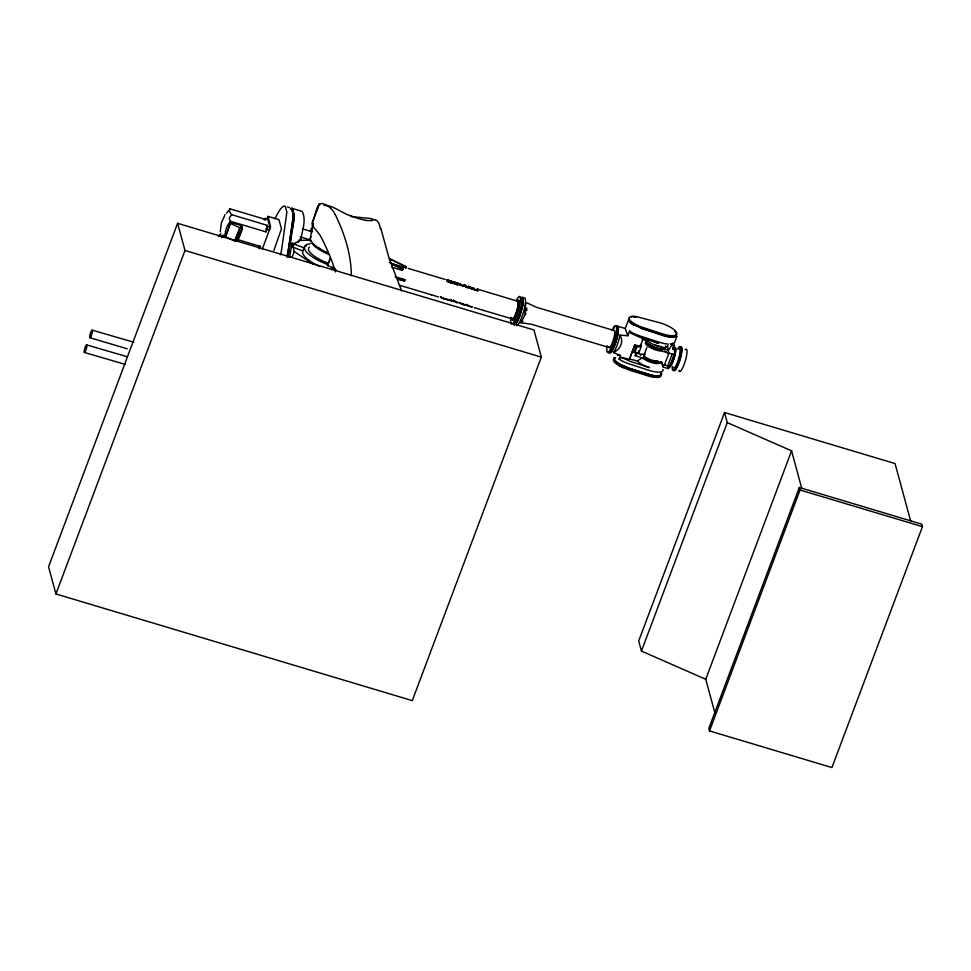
<?xml version="1.0" encoding="UTF-8"?>
<svg xmlns="http://www.w3.org/2000/svg" width="971" height="971" viewBox="0 0 971 971"><rect width="100%" height="100%" fill="white"/><g stroke="black" fill="none" stroke-linecap="round" stroke-linejoin="round"><path stroke-width="1.46" d="M220.308 231.486L221.4 222.784L225.054 214.676M617.495 332.058L617.52 327.385L618.357 329.521L616.791 335.869L617.24 334.291A13.995 2.889 -73.3 0 0 616.803 326.001M452.62 282.476L452.522 281.651L453.615 281.893M629.257 319.034A13.533 4.175 20.6 0 0 631.939 323.671L634.561 325.37L633.116 324.702A13.995 4.321 20.6 0 1 629.014 318.658L625.239 328.489L627.824 335.748L619.971 335.129A13.995 2.889 -73.3 0 1 613.417 352.546L620.433 355.435L619.061 359.088A13.995 4.321 20.6 0 0 628.929 363.809L648.749 370.279A15.621 4.819 20.6 0 0 663.011 369.417M222.638 237.276L222.808 235.468A2.015 0.813 76.8 0 1 223.136 235.091L224.932 235.771A26.666 24.761 -15.2 0 1 230.382 221.242L229.265 218.657A2.015 1.25 -56.2 0 1 229.459 217.735L231.632 214.688A26.666 8.229 20.6 0 1 230.042 208.838L227.772 211.629A26.666 24.761 -15.2 0 0 226.583 213.244M511.511 319.338A10.378 2.148 -73.3 0 0 514.606 317.031A10.378 2.148 -73.3 0 0 518.174 306.108L518.453 300.852A10.378 2.148 -73.3 0 0 516.693 300.974M516.159 300.622A14.456 2.986 -73.3 0 1 519.534 296.422L520.48 297.417L520.08 304.724A14.456 2.986 -73.3 0 1 513.258 323.003M453.76 282.003L453.469 282.804A2.61 0.837 37.2 0 0 453.493 282.962L453.943 283.301A8.775 4.09 23.1 0 0 454.452 283.447A17.114 8.096 23.2 0 0 454.95 283.593A18.971 9.055 23.2 0 0 455.435 283.75L456.321 283.933A7.732 3.653 23.1 0 0 457.195 284.163L457.547 283.823M607.154 345.737A13.995 2.889 -73.3 0 0 609.29 351.453L612.398 348.953L614.352 344.45L614.704 338.976A13.995 2.889 -73.3 0 0 614.06 326.632L612.191 330.322M446.175 299.226L445.131 298.947A9.14 1.238 18.3 0 1 444.427 298.765L444.415 298.74M460.727 302.6L460.679 303.001A7.113 2.573 -32.5 0 0 460.703 303.158L460.74 303.304M391.859 267.243L402.346 270.387L403.05 268.457L389.42 262.522M402.346 270.387L403.05 268.457M466.845 304.421L467.585 305.003L466.857 304.785M617.24 334.291L614.704 338.976L612.398 348.953A13.995 2.889 -73.3 0 1 608.307 351.89M613.745 328.817L614.06 326.632M514.496 324.508A13.995 2.889 -73.3 0 0 519.631 316.097L520.48 310.514L522.556 305.695A13.995 2.889 -73.3 0 0 522.022 297.648M288.569 248.054L288.205 250.348A22.624 4.673 -73.3 0 1 287.04 256.15M288.945 245.748L290.802 234.229M291.179 231.935L291.555 229.629M291.919 227.323L293.024 219.312L292.684 212.758M289.224 248.248L288.86 250.542A22.624 4.673 -73.3 0 1 287.634 256.587M289.601 245.942L291.458 234.424M291.834 232.13L292.21 229.824M292.574 227.517L292.951 225.223A32.88 6.797 -73.3 0 0 293.849 214.809L293.339 212.952M287.95 257.242L294.262 218.184L294.359 215.21L292.38 208.462A33.584 6.943 -73.3 0 0 291.336 208.267M289.674 257.206L291.943 243.114L296.155 244.376M311.218 240.674A38.828 11.98 20.6 0 0 300.779 240.456C301.835 231.074 306.763 220.696 302.224 211.411L292.38 208.462M447.473 280.534L446.709 280.012L447.813 281.699M608.963 352.085A13.995 2.889 -73.3 0 0 613.089 349.075A13.995 2.889 -73.3 0 0 617.896 334.485L618.151 332.252A13.533 2.792 -73.3 0 1 610.528 352.4L609.011 352.352L609.12 351.672M264.233 220.004L264.403 219.555A17.49 3.617 -73.3 0 1 265.35 218.39L267.753 219.118L269.938 227.165L269.428 229.884L267.025 229.168A17.49 3.617 -73.3 0 0 267.535 226.449L267.243 225.345L231.632 214.688M310.319 238.235L312.99 223.148A28.256 8.727 20.6 0 0 313.026 224.944M524.352 311.764L525.966 303.17M330.128 207.624C315.939 196.895 318.003 209.251 312.431 222.189A29.154 8.994 20.6 0 0 315.49 229.435L319.884 234.909A862.952 266.309 20.6 0 1 335.408 271.916M259.099 248.127L259.706 246.743L259.512 248.127M655.037 360.836L661.943 362.96L663.157 367.062L668.291 368.604A12.477 2.573 -73.3 0 0 669.905 366.613L674.42 354.585L668.91 353.165L667.271 346.149M406.291 266.709L405.72 267.996L406.291 266.709L390.148 258.893M521.803 322.445L520.432 322.76L522.799 321.219L521.597 321.692L524.474 315.66L526.549 307.916L526.865 310.38M642.317 328.198A13.995 4.321 20.6 0 1 628.856 319.58L629.293 317.978M519.631 316.097L522.556 305.695M614.352 344.45L614.704 338.976L614.934 342.545M267.243 225.345L265.993 231.899L230.382 221.242M518.174 306.108L519.23 303.146L518.453 300.852M640.824 345.093L643.057 338.867A6.53 2.015 20.6 0 1 641.904 339.231L647.499 340.906A11.543 3.568 20.6 0 0 660.146 346.878A11.543 3.568 20.6 0 0 667.793 345.53M395.161 276.723L404.725 279.575L404.446 281.044L397.819 279.442M316.728 210.792L319.362 203.667M177.608 223.306L48.55 566.797L55.93 593.961L412.274 700.625L541.333 357.134L533.953 329.97L177.608 223.306L184.988 250.469L55.93 593.961M241.852 228.051L241.172 225.539L230.673 222.408L225.527 236.754L234.727 241.051L240.104 227.53L241.852 228.051L236.863 241.342L235.103 240.82M225.527 236.754L230.673 222.408M234.727 241.051L240.104 227.53M240.614 227.02L241.172 225.539M241.196 228.464L241.888 226.656L241.087 226.668M239.388 233.161L239.934 235.152L238.077 240.104L237.203 239.837L238.975 234.606M239.558 234.023L240.432 234.278L242.483 228.84L241.888 226.656M267.001 219.397L268.13 216.399L278.956 219.64L281.456 228.828L273.883 250.433M259.682 248.71L260.531 246.44L259.718 246.233L258.784 248.078M265.993 231.899L267.025 229.168M262.279 249.268L270.557 226.813L268.13 216.399M292.101 257.169L294.225 251.513L293.06 247.217L294.092 243.575L299.845 240.602L298.995 240.347A49.278 40.685 34.6 0 1 301.301 238.429M312.431 222.189L319.289 203.946L319.738 204.845M319.884 266.588A27.989 8.642 20.6 0 1 302.831 250.967L304.008 247.86A27.989 8.642 20.6 0 1 306.545 245.881M310.332 231.401L311.448 228.403L311.946 230.188M334.619 269.647L335.104 268.615L327.458 265.544L330.383 257.752M328.938 262.401L330.407 258.517M331.402 269.732L332.337 267.243L335.068 270.521M404.446 281.044L404.725 279.575M450.556 282.561A7.914 4.212 24.3 0 0 451.466 282.792L452.231 282.209L451.43 282.088M447.51 299.626L451.381 300.682L446.696 299.384M450.107 299.736A12.344 7.914 -85.1 0 0 450.92 300.379L450.884 300.488A12.344 7.914 -85.1 0 1 449.682 299.456M451.6 300.537A12.101 7.634 -84.7 0 0 452.862 301.228L452.826 301.326A12.138 7.659 -84.7 0 1 451.588 300.658M459.72 285.438A9.334 1.93 -73.3 0 0 459.356 283.787L459.356 283.787A9.334 1.93 -73.3 0 1 459.756 285.34L458.482 283.459L459.841 283.75A12.951 8.666 -86.4 0 1 462.669 285.741A12.841 4.018 -63.3 0 1 464.551 285.158L465.886 285.559L466.311 287.137M459.465 283.823L459.501 283.714A13.072 8.812 -86.6 0 1 462.39 286.129L462.997 286.311A12.987 4.175 -63.1 0 1 465.145 285.413L465.109 285.51A9.334 1.93 -73.3 0 1 465.57 287.198L466.359 287.319M453.141 301.423L453.93 301.544A9.334 1.93 -73.3 0 1 453.457 300.573M458.567 283.532L459.841 283.75M462.669 285.741L462.633 285.838A12.866 4.03 -63.3 0 1 464.284 285.243L465.934 285.741M462.997 286.311L462.961 286.421A12.987 4.175 -63.1 0 1 465.109 285.51L465.243 285.438A9.334 1.93 -73.3 0 1 465.607 287.088L465.57 287.198M457.899 302.466A13.036 4.248 -63 0 1 457.147 302.503L457.11 302.612A13.072 4.26 -63 0 0 458.057 302.515M460.533 303.522L459.781 303.292M472.841 289.261L467.961 287.367A12.089 3.338 -64.1 0 0 467.464 287.744L466.675 287.404A12.125 3.265 -64.2 0 1 468.738 286.421L469.818 286.736A12.125 7.659 -84.7 0 1 472.841 289.261L472.804 289.358M466.638 287.513A12.15 3.277 -64.2 0 1 468.508 286.518L468.738 286.421M469.321 286.773L469.466 286.7A12.32 7.865 -85 0 1 471.117 287.889L471.117 287.901A12.32 7.865 -85.1 0 0 469.43 286.809M468.702 286.518L469.818 286.736M471.979 289.115L471.469 288.302M472.574 287.683L473.363 287.804A9.334 1.93 -73.3 0 1 473.714 288.375L473.714 288.375A9.334 1.93 -73.3 0 0 473.326 287.901L472.574 287.683A9.334 1.93 -73.3 0 1 472.913 288.253L473.933 289.528M468.58 305.865L467.476 305.319M477.611 289.54C478.133 291.397 476.591 288.132 478.023 289.188A9.334 1.93 -73.3 0 1 478.4 289.892L478.387 290.305A1.711 0.765 11.2 0 1 478.4 290.426A1.59 0.716 11.8 0 1 478.339 290.56L477.805 290.742A1.772 0.947 24.3 0 1 477.356 290.693M478.023 289.188L477.222 289.067M627.824 335.748L629.596 331.05A13.995 4.321 20.6 0 0 639.464 335.772L659.273 342.241A15.621 4.819 20.6 0 0 668.449 344.098M619.061 359.088L621.622 357.437L629.426 359.282L634.816 344.936L638.093 345.846A6.53 2.015 20.6 0 0 640.617 344.365M629.426 359.282L634.816 344.936M634.063 352.218L636.041 352.424L634.063 352.218L636.406 345.979L638.53 346.186A5.826 1.796 20.6 0 0 639.671 345.882M640.811 344.644A7.465 2.306 20.6 0 1 636.952 346.671L634.609 352.898A7.465 2.306 20.6 0 0 638.469 350.871M638.954 352.607L641.297 346.38M644.793 353.007L646.88 347.448M662.817 365.982L664.516 364.853L668.91 353.165M676.35 335.153L676.751 336.609L674.129 343.564L670.718 344.013L673.182 343.03M669.905 366.613L667.72 365.958L672.235 353.942M681.46 348.031L680.659 348.019L681.593 348.528L680.95 347.302L681.824 347.921A12.477 2.573 -73.3 0 1 679.069 362.535A12.477 2.573 -73.3 0 1 673.704 370.509M910.737 521.318L895.056 463.58L724.536 412.529L638.7 640.981L641.443 651.056L705.747 679.287L715.202 714.061M641.443 651.056L727.267 422.616L724.536 412.529M705.747 679.287L791.571 450.847L727.267 422.616M799.339 487.503L708.83 728.408L709.522 730.92L831.941 767.563L922.45 526.658L921.77 524.158L799.339 487.503L800.031 490.015L709.522 730.92M614.789 342.921L613.611 346.04A13.533 2.792 -73.3 0 1 610.977 351.053M265.471 219.871L265.35 218.39M660.535 361.746A10.499 3.241 20.6 0 1 653.944 363.142A10.499 3.241 20.6 0 1 642.341 357.838L634.658 355.544L635.871 355.386L637.182 352.594M327.458 265.544L328.198 263.966M609.29 351.453L613.041 344.05M667.72 365.958L664.516 364.853M524.474 315.66L526.039 313.475M218.305 236.621L220.356 234.63A26.666 8.229 20.6 0 0 219.822 236.475M299.845 240.602L298.886 241.488A52.179 43.076 34.7 0 0 297.939 242.41M613.417 352.546C620.081 349.487 624.171 341.926 619.971 335.129M665.475 345.967A10.147 3.131 20.6 0 1 660.972 348.322L659.964 348.82A10.147 3.131 20.6 0 1 646.552 341.027M670.451 343.613L670.888 343.831A10.28 3.556 -37.9 0 1 671.374 345.615L668.449 350.446A3.496 1.08 20.6 0 0 666.227 349.511L660.146 349.014A10.608 3.277 20.6 0 1 646.091 340.967M629.936 359.124L637.304 360.957L642.341 357.838M640.375 355.131L641.43 354.5A10.499 3.241 20.6 0 1 644.914 354.075M613.417 359.84L613.793 359.658A13.995 4.321 20.6 0 1 614.182 358.117M631.478 317.201L633.541 316.303L636.515 316.619L659.406 322.663A15.621 4.819 20.6 0 1 676.702 332.98A15.621 4.819 20.6 0 1 662.44 333.83L642.62 327.373A13.995 4.321 20.6 0 1 630.009 320.236A13.995 4.321 20.6 0 1 633.541 316.303M452.486 281.748L453.251 281.784M464.939 304.797A8.775 1.238 18.4 0 0 465.461 304.955L466.578 305.197L463.762 304.421M634.221 317.104L636.515 316.619L634.075 317.116M628.856 319.58L629.463 319.459M298.995 240.347L300.67 240.092M676.751 336.609L673.34 337.058A15.621 4.819 20.6 0 1 661.894 335.286L640.156 327.943L669.262 336.816A15.16 4.673 20.6 0 0 675.719 334.303M513.501 324.69A14.456 2.986 -73.3 0 0 519.74 313.305A14.456 2.986 -73.3 0 0 522.228 297.939L522.07 298.352A13.995 2.889 -73.3 0 1 520.456 310.611A13.995 2.889 -73.3 0 1 515.079 323.125M637.049 345.822L640.253 345.652L637.049 345.822L638.093 345.846M451.649 282.937L452.195 282.415M617.265 355.313L620.433 355.435M372.415 219.701L375.109 219.81M477.805 290.742L478.375 289.831M446.757 280L447.51 281.675M661.882 335.129L665.96 335.578A15.16 4.673 20.6 0 0 669.492 336.197M614.631 357.923A13.533 4.175 20.6 0 0 620.323 364.416L627.242 368.118L654.466 376.275A15.16 4.673 20.6 0 0 660.899 373.75M521.026 322.712L531.465 324.265L609.29 347.557M365.278 220.368L371.274 220.745L373.082 219.482L371.31 218.596L350.798 216.509M454.998 282.367L458.191 283.496A7.113 2.512 -31.7 0 1 458.3 283.726L458.276 283.933A6.651 2.5 -28.2 0 1 458.324 284.102A4.94 2.015 -13.4 0 1 458.312 284.272L457.802 284.624A1.808 0.922 23.5 0 1 457.426 284.576L457.292 284.564A12.283 6.542 24.3 0 1 455.969 284.26L455.472 284.175M661.13 373.131A15.16 4.673 20.6 0 1 651.177 375.049L623.516 366.71L647.062 374.745A15.621 4.819 20.6 0 0 661.336 373.884M457.377 284.685L457.244 284.661A5.996 3.192 24.2 0 1 456.843 284.442M333.587 269.258L336.1 269.804M647.05 374.588L654.466 376.275M465.558 305.052L463.713 304.53A12.283 0.801 17.4 0 1 462.342 304.129L461.65 303.789L462.487 304.032M448.25 280.206A10.681 0.777 17.6 0 0 447.133 279.879L446.709 280.218M448.651 280.473L447.752 280.255A4.151 0.619 18.6 0 1 448.286 280.316L449.342 280.68M133.864 342.241L92.124 330.128M127.165 356.709L86.589 344.875M125.332 364.416L84.453 352.485M395.998 277.876L404.834 280M471.299 306.666L472.343 306.933L471.53 306.812A8.933 0.655 -89 0 1 471.505 306.763L471.287 306.848M635.01 345.627L636.952 346.671M454.027 282.233A7.246 0.801 18 0 1 454.61 282.403L454.379 282.306A8.375 1.08 18.2 0 0 454.015 282.233A4.333 0.643 18.6 0 0 453.578 282.039L453.421 282.355M447.109 279.964L447.243 279.988A11.276 0.85 17.7 0 1 447.886 280.158M476.955 290.378A10.827 5.632 24 0 0 477.38 290.499A10.317 5.401 24.1 0 1 476.943 290.511L476.64 290.499M450.556 282.197L449.597 282.039M662.113 334.51L669.262 336.816M450.556 282.573L449.524 282.282L450.41 282.658A8.654 4.612 24.3 0 0 451.321 282.877M127.213 348.795L89.987 337.738M455.8 283.896L456.382 284.066A8.605 3.993 22.9 0 0 456.843 284.09M512.057 318.852L483.667 310.453M448.274 280.473L448.942 280.558M445.106 299.019L443.395 298.51M625.239 328.489L617.459 326.195A13.995 2.889 -73.3 0 1 618.321 327.166L618.357 329.521A13.533 2.792 -73.3 0 0 618.175 327.579M463.847 304.493A18.971 2.452 18.2 0 0 464.478 304.688L464.539 304.773M470.219 306.351L468.872 306.023L469.563 306.278M454.222 282.076L455.46 282.5M475.717 289.746L474.989 289.637A9.601 4.6 23.3 0 1 474.249 289.419M475.681 289.844L476.227 289.892A12.999 6.069 23 0 0 476.882 290.086M444.087 298.643L444.366 298.619A9.601 1.214 18.2 0 0 445.034 298.765M483.849 310.502L474.236 307.637M449.634 281.93L448.699 281.76M444.985 298.983L443.626 298.461M469.721 306.326L470.729 306.69A8.484 1.177 18.4 0 0 471.299 306.8L471.336 306.787A9.916 1.517 18.6 0 1 470.935 306.702M287.355 206.957L289.54 207.612M302.321 228.792L312.638 231.887M230.042 208.838L265.653 219.495M520.48 297.417L522.228 297.939M675.306 349.912L673.995 345.069L671.811 344.426A12.477 2.573 -73.3 0 1 673.121 349.257L675.306 349.912A12.477 2.573 -73.3 0 1 674.42 354.585M452.013 281.663L450.823 281.129A8.982 0.619 17.5 0 0 449.5 280.716L449.282 280.595A16.543 1.044 17.4 0 0 448.299 280.218M267.535 226.449L269.938 227.165M391.434 263.469L406.012 267.838M408.257 268.409L445.131 279.454M479.625 289.783L517.859 301.289M300.221 236.888L310.805 240.055M471.117 287.901L468.289 287.052A12.344 3.471 -63.9 0 1 469.357 286.663M455.642 283.738L455.484 283.69A18.959 9.115 23.3 0 1 454.986 283.568L454.829 283.483A17.126 7.999 23.1 0 1 454.343 283.241M467.961 287.367L471.433 288.399M242.483 228.84L241.306 227.481M398.863 278.98L404.337 280.619M637.595 353.347L641.43 354.5M239.06 234.897L239.934 235.152M450.92 300.391L448.056 299.638A12.32 3.435 -64 0 0 448.323 299.541M466.966 305.173L468.338 305.78M399.263 285.183L431.512 294.844M438.552 296.956L431.33 294.783M452.862 301.228L452 301.083A12.065 7.671 -84.6 0 1 451.26 300.622M457.147 302.503L456.491 302.43A12.987 8.715 -86.5 0 1 454.938 301.593M236.79 239.327L260.531 246.44M184.988 250.469L541.333 357.134M800.031 490.015L922.45 526.658M443.444 298.461L442.533 298.133A12.999 1.845 18.3 0 0 443.189 298.376M462.342 304.178L463.143 304.348M442.521 298.243L442.63 298.279A12.769 1.833 18.4 0 0 443.164 298.51M456.419 282.792L458.106 283.556M468.629 306.059L468.058 305.683M450.653 281.007L450.823 281.177A8.217 1.08 18.3 0 0 449.476 280.716M475.766 290.135L474.467 289.844A3.01 1.578 24.3 0 1 474.018 289.661L472.61 287.574M456.588 282.852L457.438 283.447A8.059 2.67 -42.5 0 1 457.499 283.568L457.584 283.678M442.351 298L440.713 297.393L441.477 297.648M456.649 282.864L456.722 283.01A6.931 0.959 18.3 0 0 455.933 282.731M475.037 289.528L474.953 289.504A9.14 4.309 23.2 0 1 474.285 289.273L474.151 289.224M461.431 303.874L462.16 304.044A7.732 1.044 18.3 0 0 463.033 304.311A8.605 1.25 18.4 0 1 462.536 304.154M454.343 283.811L452.607 282.415M450.665 281.202L451.903 281.505M448.165 281.456A9.916 4.515 23 0 0 448.614 281.614L448.736 281.651M467.804 305.671L467.002 305.246M461.504 303.899L460.824 303.474M456.928 282.962L457.462 283.326A8.047 2.658 -42.9 0 1 457.523 283.483L457.547 283.532M454.027 283.216L453.469 282.561M448.153 281.578L448.092 281.432A8.484 3.969 23.1 0 0 448.651 281.614M294.237 244.097L304.008 247.86M293.06 247.217L302.831 250.967M453.833 283.532L452.753 282.67A5.462 0.898 56.9 0 0 452.777 282.792L452.753 282.84M620.323 364.416L627.472 367.499M391.799 264.488L402.953 269.331M351.017 215.999C342.678 213.511 331.766 204.444 323.962 205.476M613.793 359.658C621.549 369.745 635.41 371.505 646.759 375.571A15.621 4.819 20.6 0 0 660.632 373.835M621.622 357.437L629.669 361.163L649.478 367.633A13.922 4.297 20.6 0 1 637.304 360.957M230.515 223.464L239.716 227.76M618.296 364.161L620.081 366.213L623.394 367.778L617.253 363.239A13.533 4.175 20.6 0 1 615.638 357.729M526.998 302.879L536.295 307.237L614.06 330.528A8.873 1.833 -73.3 0 1 613.126 340.566A8.873 1.833 -73.3 0 1 608.708 346.938M389.857 259.051L393.085 260.616M394.165 261.138L405.999 266.867M294.225 251.513L309.069 261.49A30.319 9.358 20.6 0 0 313.997 264.464M453.93 301.544L453.469 300.173M646.188 342.666L648.749 345.19M291.725 208.267L293.436 214.021L288.423 250.033A23.328 4.819 -73.3 0 1 286.967 257.06M447.619 281.02L447.595 280.947A8.921 1.177 88.8 0 1 447.667 281.105L447.607 280.728M458.178 283.653L458.3 284.03A6.651 2.512 -27 0 1 458.336 284.175A4.94 2.027 -12 0 1 458.324 284.369L457.766 284.734A1.784 0.935 23.9 0 1 457.377 284.697M401.666 290.875L389.383 259.293L380.802 228.246M629.596 331.05L630.276 332.907L638.845 336.925L658.666 343.394A14.407 4.442 20.6 0 1 653.507 341.355M646.698 338.515L647.499 340.906M466.286 304.409L466.408 304.566M446.126 298.825L446.114 298.789A9.334 1.93 -73.3 0 1 446.053 298.558M791.571 450.847L801.815 488.522M672.685 347.642L673.121 349.257M667.914 367.22L668.291 368.604M663.157 367.062L661.603 361.71M293.084 212.03L292.332 209.238A32.88 6.797 -73.3 0 0 290.632 209.081M292.429 211.836L291.676 209.044A32.88 6.797 -73.3 0 0 290.899 208.729M291.943 243.114L292.926 246.695M240.238 233.55L240.432 234.278M237.531 238.113L238.077 240.104M236.402 239.667L236.863 241.342M477.635 289.649L477.647 289.686A9.334 1.93 -73.3 0 0 477.271 288.97M680.283 347.133A12.477 2.573 -73.3 0 1 681.691 347.424M681.047 347.642A11.664 2.403 -73.3 0 1 681.096 354.646A11.664 2.403 -73.3 0 1 677.43 366.018M677.066 366.759A11.664 2.403 -73.3 0 1 676.362 368.033M676.01 368.555A11.664 2.403 -73.3 0 1 674.323 369.963M677.697 348.953A12.477 2.573 -73.3 0 1 680.841 350.992A12.477 2.573 -73.3 0 1 675.707 367.657A12.477 2.573 -73.3 0 1 672.333 366.358M685.125 349.815A11.664 2.403 -73.3 0 1 685.793 359.149A11.664 2.403 -73.3 0 1 679.469 371.48M679.142 371.056A11.664 2.403 -73.3 0 1 678.947 370.267M678.875 349.038A10.026 2.076 -73.3 0 1 678.498 359.355A10.026 2.076 -73.3 0 1 673.255 367.402M673.328 345.7A12.477 2.573 -73.3 0 1 673.995 345.069M674.323 347.497A10.026 2.076 -73.3 0 1 674.408 351.878M673.983 354.148A10.026 2.076 -73.3 0 1 669.492 365.654M656.712 360.884A7.586 2.343 20.6 0 1 647.111 358.117A7.586 2.343 20.6 0 1 645.035 354.136M662.343 350.13A10.147 3.131 20.6 0 1 661.409 350.094M660.353 349.985A10.147 3.131 20.6 0 1 649.745 346.113M647.341 344.329A10.147 3.131 20.6 0 1 646.807 343.746M646.419 343.2A10.147 3.131 20.6 0 1 646.249 341.828A10.608 3.277 20.6 0 0 649.283 347.06A10.608 3.277 20.6 0 0 661.834 351.162L665.293 352A3.496 1.08 20.6 0 1 668.218 353.408L667.49 352.752A3.496 1.08 20.6 0 0 666.13 351.854M664.322 351.138A3.496 1.08 20.6 0 1 665.256 351.453M656.712 349.232A7.586 2.343 20.6 0 1 655.813 348.965M654.017 348.322A7.586 2.343 20.6 0 1 653.131 347.946M652.269 347.533A7.586 2.343 20.6 0 1 651.492 347.12M674.262 347.921A10.026 2.076 -73.3 0 1 674.444 356.976A10.026 2.076 -73.3 0 1 669.043 366.504M674.25 348.031A9.916 2.051 -73.3 0 1 674.59 356.345A9.916 2.051 -73.3 0 1 669.298 366.625M520.638 298.364A14.456 2.986 -73.3 0 1 522.155 308.086A14.456 2.986 -73.3 0 1 514.375 324.957M523.199 298.619A14.456 2.986 -73.3 0 1 524.267 309.142A14.456 2.986 -73.3 0 1 516.657 325.601M609.873 352.206A13.533 2.792 -73.3 0 1 609.011 352.352M616.112 326.657A13.533 2.792 -73.3 0 1 616.973 326.511M517.033 301.362A9.334 1.93 -73.3 0 1 516.475 311.764A9.334 1.93 -73.3 0 1 511.741 317.505M455.278 301.313A12.841 8.521 -86.2 0 0 456.698 302.272L456.491 302.43A12.951 8.69 -86.5 0 1 455.253 301.678M450.969 300.015A12.101 7.634 -84.7 0 1 450.386 299.408M447.085 299.456A12.125 3.277 -64.2 0 1 446.648 299.481M440.652 297.199A9.334 1.93 -73.3 0 1 440.555 296.677M511.753 324.168A14.456 2.986 -73.3 0 1 510.928 317.444M517.349 301.168A10.378 2.148 -73.3 0 1 518.429 308.147A10.378 2.148 -73.3 0 1 512.846 320.248M463.677 304.712A14.529 0.971 17.5 0 1 463.325 304.603M464.963 304.821A17.114 2.294 18.3 0 1 464.466 304.676M465.17 305.04A17.114 2.403 18.4 0 1 464.66 304.894M459.744 303.401A9.334 1.93 -73.3 0 1 459.332 302.551M454.21 300.998A12.987 8.715 -86.5 0 1 453.53 300.306M456.661 302.382A12.841 8.521 -86.2 0 1 455.241 301.411M451.199 300.367A12.138 7.659 -84.7 0 1 450.471 299.651M442.703 298.4A10.815 0.862 17.6 0 1 442.218 298.255M441.307 296.908A9.334 1.93 -73.3 0 1 441.295 296.701M442.691 298.255A10.317 0.777 17.5 0 1 442.23 298.121M449.33 280.51A10.669 0.716 17.4 0 1 450.532 280.874M449.561 280.898A8.775 1.105 18.2 0 1 450.678 281.25M455.933 282.452A8.521 0.68 17.6 0 1 456.588 282.658M456.856 284.576A16.628 8.994 24.5 0 1 456.491 284.479M453.129 281.626A12.429 0.874 17.6 0 1 453.821 281.821M467.512 287.586A12.089 3.35 -64.3 0 1 468.022 287.198M476.919 289.953A12.769 5.935 23 0 1 476.324 289.795M472.913 288.703A9.225 1.481 -83.1 0 1 472.95 288.945M636.199 354.112A5.826 1.796 20.6 0 1 635.871 355.386M661.457 346.635A10.147 3.131 20.6 0 1 659.139 346.161M657.937 345.834A10.147 3.131 20.6 0 1 654.102 344.414M657.804 360.933A7.586 2.343 20.6 0 1 654.066 362.122A7.586 2.343 20.6 0 1 646.14 359.185L643.591 356.685A7.586 2.343 20.6 0 1 643.882 355.787M620.081 366.213A13.995 4.321 20.6 0 1 614.012 358.821M676.386 333.806A15.621 4.819 20.6 0 1 662.125 334.667L642.304 328.04A13.533 4.175 20.6 0 1 632.17 323.052M674.566 331.208A15.621 4.819 20.6 0 1 675.767 332.568M661.567 373.265A15.621 4.819 20.6 0 1 647.305 374.126L627.484 367.657A13.995 4.321 20.6 0 1 614.412 357.486M674.627 335.893A15.16 4.673 20.6 0 1 672.478 336.294M630.215 321.28A13.533 4.175 20.6 0 1 629.487 318.415M275.011 218.778A33.584 6.943 -73.3 0 1 285.171 206.301L286.87 212.066L281.869 248.066A23.328 4.819 -73.3 0 1 280.498 254.766M327.967 264.658A27.989 8.642 20.6 0 1 306.253 251.732A27.989 8.642 20.6 0 1 310.356 243.794M328.392 263.359A23.559 7.27 20.6 0 1 309.47 247.047M329.205 254.511A23.559 7.27 20.6 0 1 311.582 241.84M327.822 253.018A20.877 6.445 20.6 0 1 325.419 251.89M321.122 249.511A20.877 6.445 20.6 0 1 318.439 247.666M221.946 237.701A26.666 8.229 20.6 0 1 221.364 236.851M220.939 236.05A26.666 8.229 20.6 0 1 220.745 233.283M327.7 253.407A22.843 7.052 20.6 0 1 313.232 243.648M328.295 253.091A25.464 7.853 20.6 0 1 311.181 236.936M335.311 214.627A862.952 266.309 20.6 0 1 351.32 275.764M375.122 219.762A128.196 20.974 -76.8 0 1 380.498 229.265M330.104 207.673A128.548 43.185 -66.7 0 1 335.238 214.761M364.914 220.101A16.956 3.666 19 0 1 351.186 215.938M266.272 229.047C266.552 230.916 267.413 225.321 266.272 229.047M90.728 336.937A3.969 0.813 -73.3 0 0 92.379 330.407A3.969 0.813 -73.3 0 0 90.06 334.473A3.969 0.813 -73.3 0 0 90.728 336.937M85.193 351.684A3.969 0.813 -73.3 0 0 86.844 345.154A3.969 0.813 -73.3 0 0 84.526 349.22A3.969 0.813 -73.3 0 0 85.193 351.684"/></g></svg>
